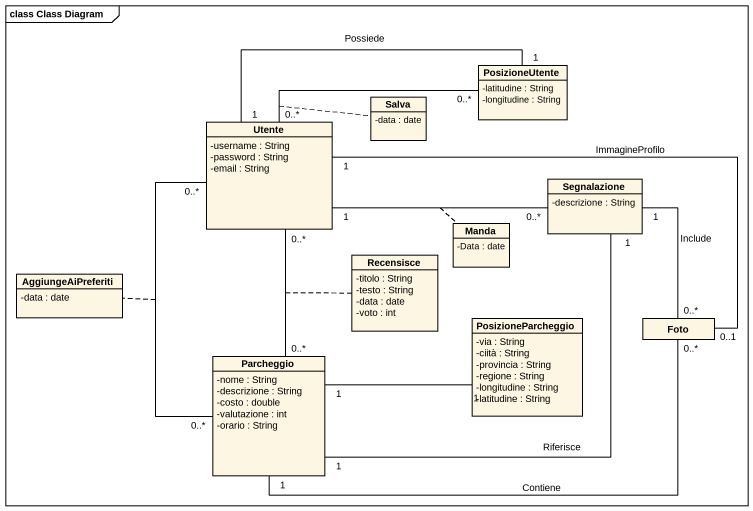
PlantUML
@startuml
mainframe class Class Diagram
hide circle
hide empty members
skinparam classAttributeIconSize 0
class PosizioneUtente {
  -latitudine : String
  -longitudine : String
}
class Utente {
  -username : String
  -password : String
  -email : String
}
class Salva {
  -data : date
}
class Segnalazione {
  -descrizione : String
}
class Manda {
  -Data : date
}
class AggiungeAiPreferiti {
  -data : date
}
class Recensisce {
  -titolo : String
  -testo : String
  -data : date
  -voto : int
}
class PosizioneParcheggio {
  -via : String
  -ciità : String
  -provincia : String
  -regione : String
  -longitudine : String
  -latitudine : String
}
class Foto
class Parcheggio {
  -nome : String
  -descrizione : String
  -costo : double
  -valutazione : int
  -orario : String
}
Utente "0..*" -right- "0..*" PosizioneUtente
(Utente, PosizioneUtente) .. Salva
Utente "1" -right- "1" PosizioneUtente : Possiede
Utente "1" -right- "0..*" Segnalazione
(Utente, Segnalazione) .. Manda
Utente "1" -right- "0..1" Foto : ImmagineProfilo
Utente "0..*" -- "0..*" Parcheggio
(Utente, Parcheggio) .. AggiungeAiPreferiti
Utente "0..*" -- "0..*" Parcheggio
(Utente, Parcheggio) .. Recensisce
Segnalazione "1" -- "0..*" Foto : Include
Segnalazione "1" -- "1" Parcheggio : Riferisce
Parcheggio "1" -right- "1" PosizioneParcheggio
Parcheggio "1" -right- "0..*" Foto : Contiene
@enduml
